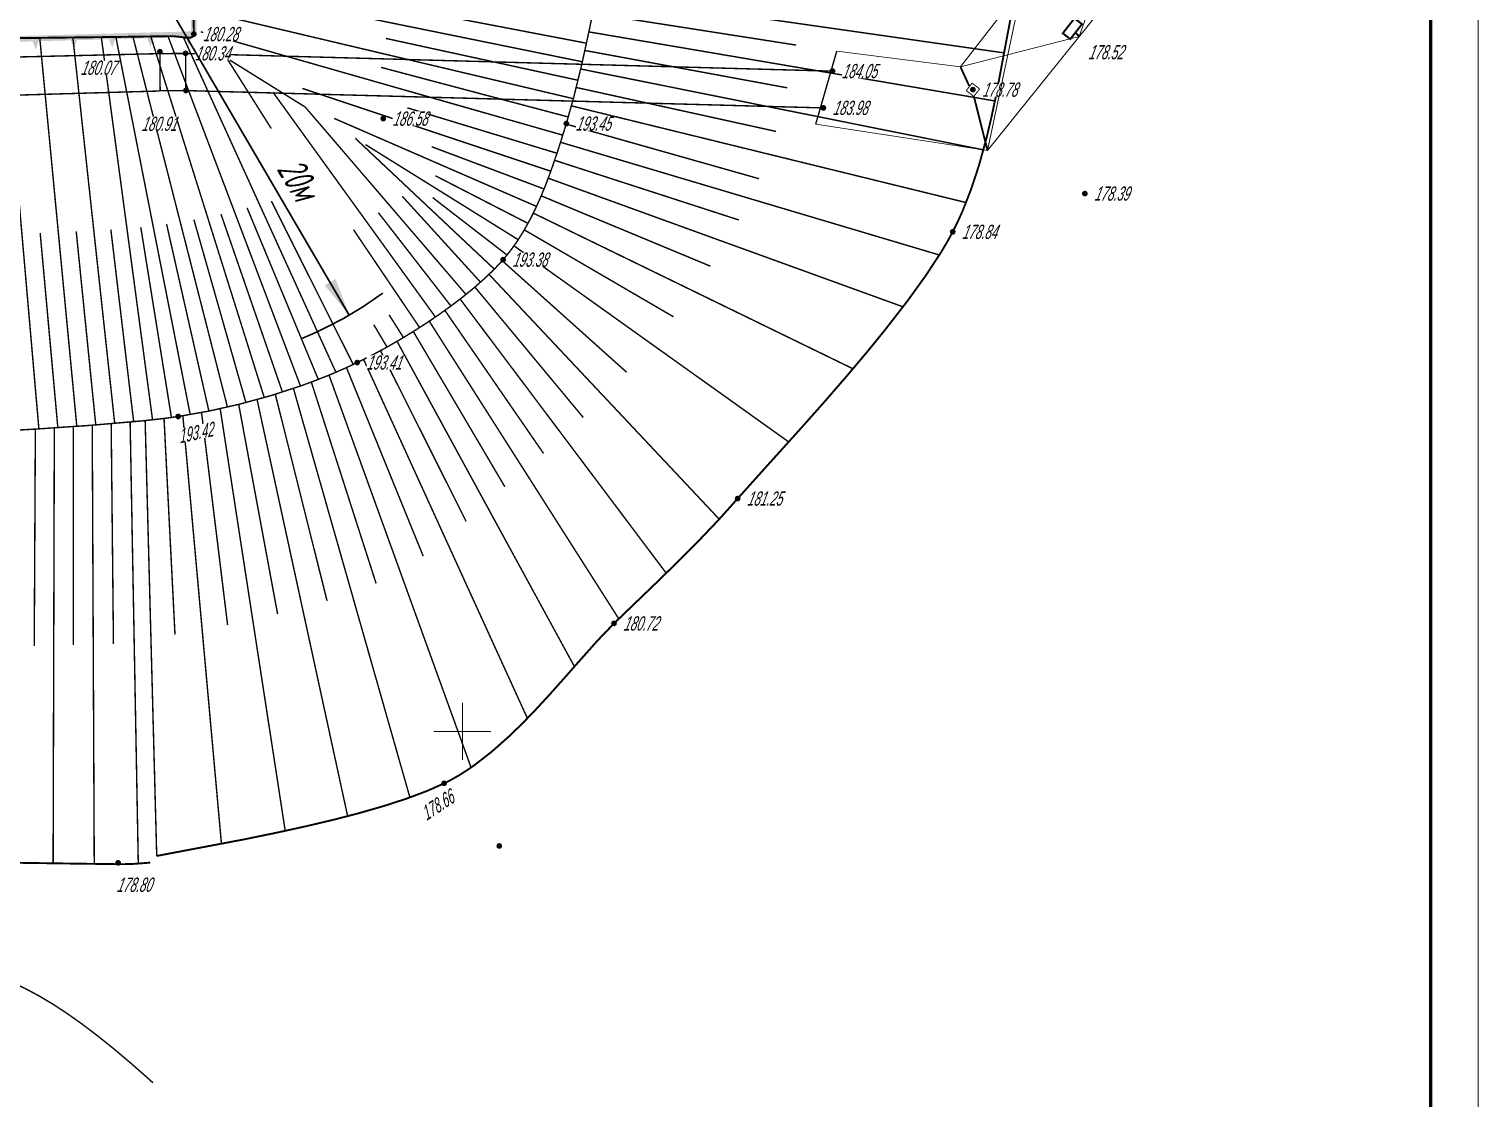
# Model space of a CAD drawing. Header units: millimetres. Extents: x 152217 to 562659, y 54507 to 219294.
# Drawn here: x 560125.9 to 560278.4, y 218898.9 to 219011.4 of the extents above; entities that cross this region are included whole.
import ezdxf

# ---------------------------------------------------------------- set-up
doc = ezdxf.new("R2010")
doc.units = ezdxf.units.MM
for name, pattern in [('Cплошная', [0]), ('Cплошная_0.50', [0]), ('Пунктирная 1_0.50', [0.5, 0, -0.5]), ('Штриховая 1.5-1.5_0.50', [1.5, 0.75, -0.75])]:
    doc.linetypes.add(name, pattern=pattern)
doc.layers.get('0').update_dxf_attribs({"lineweight": 18})
for name, color, linetype, lineweight in [('OSN', 7, 'Continuous', 60), ('Толст.рамка', 7, 'Continuous', 60), ('Тонк.рамка', 10, 'Continuous', 20)]:
    doc.layers.add(name, color=color, linetype=linetype, lineweight=lineweight)
for name, color, linetype in [('Контур здания', 7, 'Continuous'), ('Проезжие части улиц и тротуаров (без бортового камня)', 7, 'Continuous'), ('Рельеф', 7, 'Continuous'), ('Сетка координатная', 7, 'Continuous'), ('Стенки подпорные отвес. (каменные_ бетонные_ железобетонные)', 7, 'Continuous'), ('Фермы железобетонные', 7, 'Continuous')]:
    doc.layers.add(name, color=color, linetype=linetype)
doc.styles.get("Standard").update_dxf_attribs({"font": 'simplex.shx', "width": 0.6, "oblique": 15})

# ---------------------------------------------------------------- blocks, each defined once
blk = doc.blocks.new('118 - 330 отм высот')
blk.add_hatch(color=7).paths.add_polyline_path([(0.098, 0.12), (0.002, 0.155), (-0.095, 0.121), (-0.146, 0.032), (-0.129, -0.069), (-0.05, -0.135), (0.052, -0.136), (0.131, -0.07), (0.149, 0.031)])
at = {"color": 7, "linetype": 'Continuous', "lineweight": 0, "const_width": 0.01, "flags": 128}
blk.add_lwpolyline([(0.098, 0.12), (0.002, 0.155), (-0.095, 0.121), (-0.146, 0.032), (-0.129, -0.069), (-0.05, -0.135), (0.052, -0.136), (0.131, -0.07), (0.149, 0.031), (0.098, 0.12)], close=True, dxfattribs=at)
blk = doc.blocks.new('Крест')
at = {"color": 0, "linetype": 'Continuous', "lineweight": 0, "flags": 128}
for points in [[(0, -1), (0, 1)], [(-1, 0), (1, 0)]]:
    blk.add_lwpolyline(points, dxfattribs=at)
blk = doc.blocks.new('27 - 108.1.2 фермы  ж_б')
blk.add_hatch(color=7).paths.add_polyline_path([(0, 0.05), (-0.05, 0), (0, -0.05), (0.05, 0)])
at = {"color": 7, "linetype": 'Continuous', "lineweight": 0, "const_width": 0.1, "flags": 128}
for points in [[(-0.5, 0.5), (-0.5, -0.5)], [(0.5, 0.5), (-0.5, 0.5)], [(0.5, -0.5), (0.5, 0.5)], [(-0.5, -0.5), (0.5, -0.5)]]:
    blk.add_lwpolyline(points, dxfattribs=at)
at = {"color": 7, "linetype": 'Continuous', "lineweight": 0, "const_width": 0.02, "flags": 128}
blk.add_lwpolyline([(0, 0.05), (-0.05, 0), (0, -0.05), (0.05, 0), (0, 0.05)], close=True, dxfattribs=at)
blk = doc.blocks.new('1500-КИК')
blk.add_hatch(color=7).paths.add_polyline_path([(0.057, 0.143), (0.007, 0.156), (-0.045, 0.151), (-0.092, 0.129), (-0.128, 0.092), (-0.15, 0.045), (-0.154, -0.006), (-0.14, -0.056), (-0.11, -0.099), (-0.068, -0.128), (-0.018, -0.141), (0.034, -0.136), (0.081, -0.114), (0.117, -0.077), (0.139, -0.03), (0.143, 0.022), (0.129, 0.071), (0.099, 0.114)])
at = {"color": 7, "linetype": 'Continuous', "lineweight": 0, "const_width": 0.00249, "flags": 128}
blk.add_lwpolyline([(0.057, 0.143), (0.007, 0.156), (-0.045, 0.151), (-0.092, 0.129), (-0.128, 0.092), (-0.15, 0.045), (-0.154, -0.006), (-0.14, -0.056), (-0.11, -0.099), (-0.068, -0.128), (-0.018, -0.141), (0.034, -0.136), (0.081, -0.114), (0.117, -0.077), (0.139, -0.03), (0.143, 0.022), (0.129, 0.071), (0.099, 0.114), (0.057, 0.143)], close=True, dxfattribs=at)

msp = doc.modelspace()

# ---------------------------------------------------------------- hatches: boundary and pattern name
at = {"layer": 'Стенки подпорные отвес. (каменные_ бетонные_ железобетонные)'}
for points in [[(560143.269, 219010.852), (560143.4403, 219010.8526), (560143.569, 219010.853), (560143.5583, 219013.9954), (560142.9583, 219013.9934), (560142.968, 219011.144), (560142.4036, 219011.1288), (560142.4193, 219010.549), (560142.4005, 219010.5485), (560142.3904, 219010.5482), (560142.4013, 219010.5215), (560142.4198, 219010.529), (560142.4013, 219010.5215), (560142.7227, 219009.7298), (560142.7428, 219009.6804), (560142.7602, 219009.7308), (560142.7412, 219009.7374), (560142.7602, 219009.7308), (560143.0037, 219010.4377), (560143.0385, 219010.5386), (560143.0196, 219010.5451), (560143.0385, 219010.5386), (560143.0409, 219010.5457), (560143.2771, 219010.5521), (560143.2736, 219010.6807)], [(560122.2828, 219009.9864), (560122.2642, 219009.9789), (560122.5857, 219009.1872), (560122.6057, 219009.1378), (560122.6231, 219009.1883), (560122.8667, 219009.8952), (560122.9015, 219009.996), (560122.9039, 219010.0031), (560126.2813, 219010.0941), (560126.2652, 219010.6939), (560122.2666, 219010.5862), (560122.2822, 219010.0064), (560122.2635, 219010.0059), (560122.2534, 219010.0056), (560122.2642, 219009.9789)], [(560126.3096, 219010.1149), (560126.2909, 219010.1144), (560126.2808, 219010.1141), (560126.2916, 219010.0874), (560126.3314, 219010.0012), (560126.4708, 219009.6992), (560126.2916, 219010.0874), (560126.6131, 219009.2958), (560126.6316, 219009.3033), (560126.6131, 219009.2958), (560126.6331, 219009.2463), (560126.6505, 219009.2968), (560126.8941, 219010.0037), (560126.9289, 219010.1046), (560126.9313, 219010.1117), (560130.3087, 219010.2027), (560130.2926, 219010.8024), (560126.294, 219010.6947)], [(560130.3376, 219010.2034), (560130.319, 219010.1959), (560130.6405, 219009.4043), (560130.6606, 219009.3548), (560130.6779, 219009.4053), (560130.9215, 219010.1122), (560130.9563, 219010.2131), (560130.9374, 219010.2196), (560130.9563, 219010.2131), (560130.9587, 219010.2202), (560134.3361, 219010.3112), (560134.32, 219010.911), (560130.3214, 219010.8032), (560130.337, 219010.2234), (560130.3183, 219010.2229), (560130.3082, 219010.2227), (560130.319, 219010.1959)], [(560134.3644, 219010.3319), (560134.3457, 219010.3314), (560134.3356, 219010.3312), (560134.3464, 219010.3044), (560134.3863, 219010.2182), (560134.5257, 219009.9162), (560134.3464, 219010.3044), (560134.6679, 219009.5128), (560134.688, 219009.4634), (560134.7053, 219009.5138), (560134.6864, 219009.5203), (560134.7053, 219009.5138), (560134.9489, 219010.2207), (560134.9837, 219010.3216), (560134.9648, 219010.3281), (560134.9837, 219010.3216), (560134.9861, 219010.3287), (560138.3635, 219010.4197), (560138.3474, 219011.0195), (560134.3488, 219010.9117)], [(560138.3919, 219010.4405), (560138.3731, 219010.44), (560138.363, 219010.4397), (560138.3739, 219010.4129), (560138.6953, 219009.6213), (560138.7138, 219009.6288), (560138.7327, 219009.6223), (560138.9763, 219010.3292), (560139.0111, 219010.4301), (560138.9922, 219010.4366), (560139.0111, 219010.4301), (560139.0135, 219010.4372), (560142.3909, 219010.5282), (560142.3748, 219011.128), (560138.3762, 219011.0202)], [(560138.7154, 219009.5719), (560138.7327, 219009.6223), (560138.7138, 219009.6288), (560138.6953, 219009.6213)]]:
    msp.add_hatch(color=7, dxfattribs=at).paths.add_polyline_path(points)

# ---------------------------------------------------------------- linework, layer by layer
at = {"layer": 'OSN', "color": 1, "linetype": 'Continuous', "lineweight": 30}
msp.add_arc((560139.4474, 219015.8231), 40, 292.205655, 306.339804, dxfattribs=at)
msp.add_solid([(560157.0371, 218984.4058), (560158.1882, 218985.0786), (560159.631, 218981.2888)], dxfattribs=at)
at = {"layer": 'Контур здания', "color": 7, "linetype": 'Continuous', "lineweight": 0}
for p, q in [((560245.2486, 219035.0806), (560236.4363, 219010.6253)), ((560236.4363, 219010.6253), (560223.9524, 219007.3985)), ((560226.7914, 218998.6162), (560208.708, 219001.3716))]:
    msp.add_line(p, q, dxfattribs=at)
at = {"layer": 'Контур здания', "color": 7, "linetype": 'Continuous', "lineweight": 0, "flags": 128}
for points, const_width in [([(560236.0713, 219010.9903), (560236.4363, 219010.6253)], 0.2028), ([(560223.9524, 219007.3985), (560224.865, 219005.4038)], 0.1995)]:
    msp.add_lwpolyline(points, dxfattribs=dict(at, const_width=const_width))
at = {"layer": 'Проезжие части улиц и тротуаров (без бортового камня)', "color": 7, "linetype": 'Штриховая 1.5-1.5_0.50', "lineweight": 0, "const_width": 0.15, "flags": 128}
msp.add_lwpolyline([(560138.9792, 218900.4572), (560138.5249, 218900.8727), (560136.644, 218902.5295), (560134.8525, 218904.0409), (560133.1423, 218905.4136), (560131.5045, 218906.6546), (560129.9365, 218907.7657), (560128.4342, 218908.7498), (560126.9945, 218909.609), (560125.5388, 218910.3854), (560123.9886, 218911.1207), (560122.343, 218911.8155), (560120.6008, 218912.4703), (560118.7611, 218913.0854), (560116.8207, 218913.662), (560114.7766, 218914.201), (560112.6244, 218914.7035), (560109.2041, 218915.3876), (560105.4944, 218916.001), (560101.4463, 218916.5526), (560096.8506, 218917.0711), (560091.2165, 218917.6175), (560086.5008, 218918.0739), (560083.3958, 218918.4299), (560080.7834, 218918.7358), (560078.0717, 218918.9918), (560075.2441, 218919.1995), (560072.2735, 218919.3608), (560067.0985, 218919.5283), (560061.0692, 218919.5928), (560054.4497, 218919.5798), (560049.864, 218919.5654), (560043.7264, 218919.491), (560035.1063, 218919.2752), (560018.5909, 218918.7383), (560018.1614, 218918.7236), (560006.4864, 218918.358), (560001.123, 218918.1729), (559999.8867, 218918.1211), (559996.193, 218917.9965), (559993.2858, 218917.9709), (559991.5193, 218918.0061), (559989.8675, 218918.0847), (559988.3048, 218918.2079), (559986.8176, 218918.3768), (559985.2635, 218918.6066), (559983.6186, 218918.8966), (559981.8952, 218919.2447), (559980.1104, 218919.6476), (559976.7779, 218920.504), (559973.4782, 218921.4822), (559970.5634, 218922.4683), (559968.0836, 218923.4357), (559967.0124, 218923.9134), (559965.9389, 218924.4373), (559963.7909, 218925.6208), (559961.7562, 218926.9088), (559959.7432, 218928.3465), (559957.8572, 218929.8476), (559956.0206, 218931.4624), (559953.6766, 218933.74), (559949.9303, 218937.5429), (559940.0046, 218947.853), (559928.1612, 218960.278)], dxfattribs=at)
at = {"layer": 'Рельеф', "color": 7, "linetype": 'Cплошная_0.50', "lineweight": 0, "const_width": 0.15, "flags": 128}
for points in [[(559965.6628, 219034.6393), (559965.6692, 219034.5502), (559965.695, 219034.1948), (559966.3529, 219025.4255), (559966.7735, 219020.5004), (559967.188, 219016.3127), (559967.7023, 219012.0241), (559968.2372, 219008.5405), (559968.9177, 219004.8464), (559969.5509, 219001.7658), (559970.3976, 218998.2206), (559970.8408, 218996.6027), (559971.3012, 218995.0731), (559971.8641, 218993.3876), (559972.4557, 218991.8058), (559973.0783, 218990.3221), (559973.7333, 218988.933), (559974.4665, 218987.5486), (559975.3107, 218986.1045), (559976.2587, 218984.6131), (559977.2998, 218983.091), (559978.3199, 218981.692), (559979.3929, 218980.3022), (559980.5032, 218978.9421), (559981.6312, 218977.6356), (559982.7153, 218976.4501), (559983.7751, 218975.3604), (559984.7896, 218974.3878), (559985.7388, 218973.5518), (559986.6672, 218972.8164), (559987.659, 218972.1113), (559988.7094, 218971.4401), (559989.8128, 218970.8064), (559990.9226, 218970.2335), (559992.0694, 218969.7022), (559993.2462, 218969.2158), (559994.4456, 218968.7774), (559995.6458, 218968.394), (559996.8524, 218968.063), (559998.0573, 218967.7863), (559999.2526, 218967.5661), (560000.4922, 218967.4136), (560002.0676, 218967.3021), (560003.9859, 218967.2312), (560006.265, 218967.2), (560010.2176, 218967.2236), (560015.434, 218967.3318), (560017.1388, 218967.3753), (560023.2545, 218967.4998), (560029.2321, 218967.5835), (560032.1563, 218967.6458), (560035.2093, 218967.7106), (560041.187, 218967.7924), (560051.3355, 218967.782), (560053.7985, 218967.7752), (560065.8245, 218967.7477), (560078.6532, 218967.7722), (560081.4007, 218967.794), (560088.6535, 218967.8569), (560098.6531, 218968.014), (560103.8369, 218968.1571), (560108.6452, 218968.3436), (560120.2037, 218968.9103), (560126.8397, 218969.2962), (560132.4347, 218969.68), (560137.8444, 218970.1461), (560139.9412, 218970.3764), (560141.6296, 218970.6047), (560144.8745, 218971.1807), (560148.1357, 218971.916), (560151.3851, 218972.8067), (560154.5317, 218973.8302), (560156.09, 218974.4019), (560157.6007, 218975.0016), (560159.0579, 218975.6271), (560160.4564, 218976.2762), (560161.8659, 218976.9817), (560163.3, 218977.7487), (560164.7402, 218978.5675), (560166.1681, 218979.4276), (560167.6102, 218980.3472), (560169.0031, 218981.2884), (560170.3309, 218982.2404), (560171.5804, 218983.1937), (560172.8188, 218984.2062), (560173.9429, 218985.201), (560174.9436, 218986.1698), (560175.8142, 218987.1064), (560176.5817, 218988.0469), (560177.315, 218989.0756), (560178.0164, 218990.1955), (560178.689, 218991.4116), (560179.2355, 218992.5147), (560179.7677, 218993.6976), (560180.2896, 218994.9691), (560180.8087, 218996.3473), (560181.5715, 218998.5731), (560182.4709, 219001.434), (560183.2645, 219004.2708), (560184.1214, 219007.7927), (560184.9736, 219011.7113), (560185.7733, 219015.7995), (560186.5024, 219020), (560187.0746, 219023.8573), (560187.5677, 219028.1241), (560188.1346, 219034.1006), (560189.1743, 219046.8657), (560189.6285, 219052.8446), (560190.0099, 219057.8574), (560190.2926, 219061.1653), (560190.7554, 219066.0004), (560190.8922, 219067.4018), (560191.4064, 219072.9432), (560191.7083, 219076.9513), (560191.8231, 219079.2034), (560191.8646, 219081.0955), (560191.8334, 219082.6567), (560191.7291, 219083.8998), (560191.5348, 219085.0606), (560191.2494, 219086.2493), (560190.874, 219087.4612), (560190.4105, 219088.6902), (560189.9064, 219089.8346), (560189.3323, 219090.9814), (560188.6915, 219092.1236), (560187.9889, 219093.2527), (560187.2768, 219094.2943), (560186.521, 219095.3075), (560185.7282, 219096.2833), (560184.9065, 219097.2119), (560184.0874, 219098.0446), (560183.1769, 219098.8694), (560182.1751, 219099.6862), (560181.0822, 219100.4948), (560180.0423, 219101.2014), (560178.9314, 219101.9017), (560177.7495, 219102.5958), (560176.4962, 219103.2837), (560174.1985, 219104.441), (560171.6832, 219105.5863), (560168.6536, 219106.8488), (560165.3891, 219108.1145), (560161.1747, 219109.6163), (560157.183, 219110.8881), (560154.8886, 219111.5401), (560152.7269, 219112.0901), (560150.7068, 219112.536), (560148.834, 219112.8765), (560146.8864, 219113.1496), (560144.6375, 219113.3938), (560142.0753, 219113.6106), (560139.1768, 219113.8018), (560133.9145, 219114.0541), (560127.3255, 219114.2699), (560121.7269, 219114.4136), (560115.469, 219114.5769), (560109.4173, 219114.7269), (560101.942, 219114.8656), (560085.7271, 219115.0714), (560069.9853, 219115.1794), (560054.5729, 219115.2018), (560039.1602, 219115.128), (560032.1411, 219115.0358), (560026.6287, 219114.9082), (560022.9545, 219114.8015), (560015.9536, 219114.5871), (560010.1112, 219114.3378), (560005.2869, 219114.0322), (560002.6503, 219113.8041), (560000.2792, 219113.5452), (559998.1572, 219113.2535), (559996.2753, 219112.928), (559995.3759, 219112.7537), (559991.308, 219111.9446), (559988.3, 219111.2714), (559986.0675, 219110.696), (559984.0464, 219110.0956), (559982.1973, 219109.4584), (559980.5034, 219108.7786), (559978.6257, 219107.8821), (559977.7631, 219107.4052), (559976.9498, 219106.9086), (559976.1849, 219106.3913), (559975.4677, 219105.8532), (559974.7978, 219105.2939), (559974.1747, 219104.7128), (559972.9205, 219103.3589), (559971.6672, 219101.7752), (559970.4309, 219099.9821), (559969.2301, 219098.0064), (559968.1162, 219095.9426), (559967.0717, 219093.7694), (559966.1137, 219091.5223), (559965.2579, 219089.238), (559964.4953, 219086.8767), (559963.8683, 219084.5515), (559963.3862, 219082.2968), (559963.055, 219080.1407), (559962.9528, 219079.0744), (559962.8823, 219077.823), (559962.8364, 219074.7633), (559962.9173, 219070.9576), (559963.1251, 219066.3919), (559963.6522, 219058.3952), (559964.4781, 219048.3013), (559964.9699, 219042.746), (559965.6602, 219034.674)], [(560187.0798, 219023.8961), (560187.0746, 219023.8573), (560186.5024, 219020), (560185.7733, 219015.7995), (560184.9736, 219011.7113), (560184.1214, 219007.7927), (560183.2645, 219004.2708), (560182.4709, 219001.434), (560181.5715, 218998.5731), (560180.8087, 218996.3473), (560180.2896, 218994.9691), (560179.7677, 218993.6976), (560179.2355, 218992.5147), (560178.689, 218991.4116), (560178.0164, 218990.1955), (560177.315, 218989.0756), (560176.5817, 218988.0469), (560175.8142, 218987.1064), (560174.9436, 218986.1698), (560173.9429, 218985.201), (560172.8188, 218984.2062), (560171.5804, 218983.1937), (560170.3309, 218982.2404), (560169.0031, 218981.2884), (560167.6102, 218980.3472), (560166.1681, 218979.4276), (560164.7402, 218978.5675), (560163.3, 218977.7487), (560161.8659, 218976.9817), (560160.4564, 218976.2762), (560159.0579, 218975.6271), (560157.6007, 218975.0016), (560156.09, 218974.4019), (560154.5317, 218973.8302), (560151.3851, 218972.8067), (560148.1357, 218971.916), (560144.8745, 218971.1807), (560141.6296, 218970.6047), (560140.0587, 218970.3908), (560138.1289, 218970.175)], [(560139.6338, 219004.8692), (560112.6706, 219004.0912), (560112.0943, 219015.4459)], [(560139.6996, 219008.8059), (560116.3942, 219008.2528), (560115.7942, 219015.464)], [(560210.478, 219006.9614), (560142.4029, 219008.8245)], [(560209.5184, 219003.0904), (560142.4298, 219004.9149)], [(560137.563, 218970.1181), (560132.4347, 218969.68), (560126.8397, 218969.2962), (560120.2037, 218968.9103), (560112.7107, 218968.5314)]]:
    msp.add_lwpolyline(points, dxfattribs=at)
at = {"layer": 'Рельеф', "color": 7, "linetype": 'Пунктирная 1_0.50', "lineweight": 0, "const_width": 0.2, "flags": 128}
for points in [[(560003.5674, 219038.3012), (560004.0484, 219035.2061), (560004.5622, 219032.2807), (560005.1088, 219029.5251), (560005.6881, 219026.9401), (560006.4618, 219023.9361), (560007.2861, 219021.2048), (560008.1605, 219018.7479), (560009.0847, 219016.5669), (560009.5652, 219015.5803), (560010.0579, 219014.663), (560010.5628, 219013.8153), (560011.0797, 219013.0371), (560011.6088, 219012.3286), (560012.1498, 219011.6899), (560012.7027, 219011.1209), (560013.2676, 219010.6219), (560013.8669, 219010.1642), (560014.5003, 219009.7378), (560015.1684, 219009.3426), (560015.8713, 219008.9782), (560016.6094, 219008.6447), (560017.3834, 219008.3415), (560019.041, 219007.8259), (560020.8466, 219007.4301), (560022.8104, 219007.1516), (560024.9419, 219006.989), (560027.2569, 219006.941), (560028.9403, 219006.9735), (560030.7285, 219007.0585), (560032.6348, 219007.1968), (560034.6829, 219007.39), (560039.1953, 219007.9341), (560045.4865, 219008.8381), (560045.6692, 219008.8652), (560051.9823, 219009.7694), (560056.5475, 219010.3128), (560058.617, 219010.5026), (560060.543, 219010.6356), (560062.3491, 219010.7135), (560064.0487, 219010.7368), (560082.7238, 219010.6281), (560095.701, 219010.5169), (560101.3988, 219010.4668), (560114.6816, 219010.3784), (560125.2588, 219010.4413), (560135.836, 219010.571), (560141.049, 219010.6488), (560141.8379, 219010.5647), (560141.9488, 219010.5477), (560142.4874, 219010.4814), (560142.8468, 219010.4834), (560143.0287, 219010.5242), (560143.1586, 219010.5985), (560143.2384, 219010.7074), (560143.269, 219010.852), (560143.2091, 219025.066), (560143.2066, 219025.5729), (560143.0897, 219051.0998), (560143.0601, 219061.9877), (560143.0801, 219066.1923), (560143.1701, 219066.654), (560143.3972, 219067.1735), (560143.7633, 219067.7558), (560144.2801, 219068.4197), (560145.3329, 219069.588), (560146.1278, 219070.4666), (560146.4459, 219070.8935), (560146.5762, 219071.1927), (560146.5747, 219071.3028), (560146.5286, 219071.3876), (560146.3001, 219071.4844), (560145.7308, 219071.5), (560144.646, 219071.4498), (560140.7394, 219071.1408), (560136.0751, 219070.7173), (560130.5651, 219070.2175), (560125.0321, 219069.7647), (560121.2194, 219069.5368), (560117.8337, 219069.4417), (560114.0956, 219069.4151), (560106.9642, 219069.5025), (560105.6294, 219069.5278), (560099.8331, 219069.6228), (560094.6925, 219069.6667), (560092.0059, 219069.6874), (560083.3424, 219069.7941), (560078.741, 219069.9019), (560074.6847, 219070.0466), (560070.6069, 219070.2759), (560064.753, 219070.7021), (560062.4613, 219070.8795), (560052.9491, 219071.5841), (560046.5214, 219071.9588), (560041.1378, 219072.1458), (560034.5313, 219072.2187), (560026.3013, 219072.2199), (560017.5371, 219072.1445), (560009.985, 219072.0025), (560006.498, 219071.8952), (560003.793, 219071.7729), (560001.9193, 219071.6379), (560000.8987, 219071.4919), (560000.6239, 219071.3939), (560000.3844, 219071.2499), (560000.1799, 219071.0598), (560000.0103, 219070.8233), (559999.8755, 219070.5403), (559999.7751, 219070.2103), (559999.6768, 219069.4065), (559999.6927, 219068.6677), (559999.7864, 219067.8064), (559999.9587, 219066.8102), (560000.2187, 219065.6274), (560000.6236, 219064.008), (560001.1323, 219061.8963), (560001.2849, 219060.6421), (560001.5389, 219057.5709), (560001.917, 219052.9477), (560002.2736, 219049.0731), (560002.8767, 219043.5157), (560003.5531, 219038.3988)], [(560230.9954, 219020.7146), (560230.8406, 219020.1497), (560230.3849, 219018.349), (560229.9281, 219016.2785), (560228.8431, 219010.5335), (560228.8201, 219010.4062), (560227.6824, 219004.3486), (560227.1871, 219002.0321), (560226.6875, 218999.9329), (560225.9022, 218997.0739), (560225.0554, 218994.4974), (560224.1323, 218992.1586), (560223.6395, 218991.0718), (560223.1248, 218990.0375), (560222.5552, 218988.9967), (560221.8967, 218987.8881), (560220.3128, 218985.4672), (560218.3723, 218982.7737), (560216.0714, 218979.8024), (560214.1664, 218977.46), (560212.0568, 218974.9533), (560209.7297, 218972.2665), (560207.1111, 218969.3142), (560203.7836, 218965.6286), (560200.4947, 218961.9601), (560198.5299, 218959.7649), (560196.3144, 218957.4365), (560194.3311, 218955.4429), (560191.9277, 218953.0973), (560190.0451, 218951.2857), (560187.4836, 218948.8169), (560185.7806, 218947.0485), (560183.2444, 218944.1945), (560182.4688, 218943.3101), (560180.6676, 218941.2856), (560179.1613, 218939.6547), (560177.7578, 218938.2095), (560176.4302, 218936.9241), (560174.6312, 218935.3303), (560172.9055, 218933.9836), (560172.0636, 218933.3978), (560171.2341, 218932.8694), (560170.4158, 218932.3975), (560169.6079, 218931.9817), (560167.79, 218931.179), (560165.6838, 218930.3882), (560163.2798, 218929.6059), (560160.5621, 218928.8267), (560158.0129, 218928.168), (560155.2031, 218927.5014), (560152.1027, 218926.8195), (560148.649, 218926.1086), (560139.3363, 218924.3426)], [(560138.6785, 218923.6503), (560138.108, 218923.5975), (560136.9008, 218923.5098), (560135.6922, 218923.4773), (560131.48, 218923.5295), (560122.7641, 218923.6533), (560112.187, 218923.8073)]]:
    msp.add_lwpolyline(points, dxfattribs=at)
at = {"layer": 'Рельеф', "color": 7, "linetype": 'Cплошная', "lineweight": 0, "const_width": 0.15, "flags": 128}
for points in [[(560184.1573, 219007.9494), (560143.2516, 219016.2725)], [(560185.6266, 219015.0153), (560228.5451, 219008.8809)], [(560183.2104, 219004.0633), (560143.2636, 219013.5134)], [(560184.5913, 219009.9017), (560163.9178, 219013.8601)], [(560185.2454, 219013.0519), (560206.6612, 219009.7032)], [(560126.9662, 218969.3041), (560123.3881, 219010.4233)], [(560130.9572, 218969.5716), (560127.0592, 219010.4603)], [(560134.9453, 218969.8801), (560130.5427, 219010.501)], [(560138.9271, 218970.2597), (560133.5371, 219010.5395)], [(560142.8884, 218970.8095), (560135.068, 219010.5603)], [(560146.8094, 218971.5981), (560136.8637, 219010.5856)], [(560150.6814, 218972.6), (560138.7401, 219010.6131)], [(560154.4915, 218973.8161), (560140.5491, 219010.6409)], [(560158.2204, 218975.2616), (560142.1788, 219010.5144)], [(560182.0967, 219000.2219), (560144.0027, 219011.1068)], [(560183.6989, 219006.0027), (560163.4785, 219010.4066)], [(560184.8449, 219011.0924), (560227.5746, 219003.8244)], [(560154.9932, 219003.1801), (560145.0121, 219009.3972)], [(560184.4241, 219009.1372), (560205.7185, 219005.2053)], [(560151.4196, 219000.9211), (560146.7431, 219008.319)], [(560182.6799, 219002.135), (560162.9735, 219007.3574)], [(560183.9811, 219007.1869), (560226.3593, 218998.6764)], [(560153.4387, 219002.1975), (560151.5964, 219004.748)], [(560180.837, 218996.4258), (560154.687, 219005.1442)], [(560183.5118, 219005.2428), (560204.5383, 219000.6168)], [(560171.9098, 218983.4557), (560154.9932, 219003.1801)], [(560181.4875, 218998.317), (560165.7408, 219003.0984)], [(560183.0088, 219003.3071), (560224.5357, 218993.1279)], [(560168.6958, 218981.076), (560153.4387, 219002.1975)], [(560179.3321, 218992.7211), (560158.0409, 219001.986)], [(560182.4559, 219001.3851), (560202.7509, 218995.6363)], [(560174.8924, 218986.1178), (560160.25, 218999.9058)], [(560177.4091, 218989.2177), (560161.3321, 218999.2318)], [(560181.862, 218999.4754), (560221.7231, 218987.6082)], [(560180.1254, 218994.5568), (560168.3036, 218999.0055)], [(560181.2389, 218997.5749), (560200.6197, 218991.2962)], [(560178.4346, 218990.9342), (560168.6832, 218995.9533)], [(560180.5669, 218995.6913), (560217.9029, 218982.1516)], [(560160.0451, 218976.08), (560151.4288, 218993.28)], [(560173.4389, 218984.7445), (560165.2095, 218993.786)], [(560176.2318, 218987.602), (560168.4003, 218993.6546)], [(560179.8259, 218993.8338), (560197.6362, 218986.429)], [(560152.5952, 218973.1807), (560146.129, 218991.9039)], [(560156.3677, 218974.5086), (560148.8765, 218992.5686)], [(560170.325, 218982.236), (560162.6909, 218992.0667)], [(560178.9946, 218992.015), (560212.6332, 218975.6306)], [(560132.9517, 218969.7195), (560130.8931, 218990.1)], [(560136.9374, 218970.0577), (560134.5393, 218990.2895)], [(560140.9124, 218970.5012), (560137.6898, 218990.5266)], [(560144.8544, 218971.1766), (560140.4004, 218990.8746)], [(560148.7522, 218972.0727), (560143.2766, 218991.336)], [(560167.0293, 218979.9704), (560160.0692, 218990.277)], [(560178.0499, 218990.2527), (560193.7499, 218981.1003)], [(560128.962, 218969.4338), (560127.1007, 218989.9375)], [(560176.9677, 218988.5715), (560205.8691, 218967.9328)], [(560174.3345, 218985.5691), (560198.5606, 218959.7981)], [(560175.7253, 218987.0055), (560188.8077, 218975.2703)], [(560172.8482, 218984.2312), (560184.2525, 218970.4995)], [(560171.2955, 218982.9708), (560192.9804, 218954.118)], [(560165.3296, 218978.9166), (560163.8197, 218981.3051)], [(560169.6923, 218981.7753), (560180.0677, 218966.7217)], [(560163.5988, 218977.9146), (560162.2057, 218980.2742)], [(560166.368, 218979.5519), (560175.997, 218963.2156)], [(560168.0479, 218980.6371), (560187.99, 218949.3074)], [(560164.6559, 218978.5183), (560183.3207, 218944.2816)], [(560161.14, 218976.6122), (560178.3743, 218938.8344)], [(560162.9132, 218977.5371), (560171.9276, 218959.5634)], [(560157.4985, 218974.9595), (560172.445, 218933.6572)], [(560159.3348, 218975.7516), (560167.4093, 218955.9073)], [(560153.7517, 218973.5608), (560166.0084, 218930.5026)], [(560155.6361, 218974.2306), (560162.4547, 218953.0268)], [(560147.9935, 218971.8807), (560152.0867, 218949.8039)], [(560149.9282, 218972.3874), (560159.4565, 218928.5337)], [(560151.8482, 218972.9471), (560157.2897, 218951.1939)], [(560140.1364, 218970.4003), (560141.2874, 218947.6575)], [(560142.1164, 218970.6811), (560146.1775, 218925.6232)], [(560144.0863, 218971.0264), (560146.824, 218948.6594)], [(560146.0458, 218971.4268), (560152.8878, 218926.9877)], [(560126.5954, 218969.2808), (560126.4777, 218946.4412)], [(560128.5913, 218969.4091), (560128.4651, 218923.5716)], [(560130.5867, 218969.5453), (560130.5955, 218946.5435)], [(560132.5813, 218969.6911), (560132.7917, 218923.5117)], [(560134.5751, 218969.8491), (560134.8131, 218946.6661)], [(560136.5675, 218970.0231), (560137.4251, 218923.5427)], [(560138.1489, 218970.177), (560139.365, 218924.3478)]]:
    msp.add_lwpolyline(points, dxfattribs=at)
at = {"layer": 'Рельеф', "color": 7, "linetype": 'Cплошная_0.50', "lineweight": 0, "const_width": 0.15, "flags": 128}
msp.add_lwpolyline([(560142.4298, 219004.9149), (560142.4029, 219008.8245), (560139.6996, 219008.8059), (560139.7265, 219004.8963), (560142.4298, 219004.9149)], close=True, dxfattribs=at)
at = {"layer": 'Толст.рамка'}
msp.add_line((560273.4079, 219288.9807), (560273.4079, 218704.9896), dxfattribs=at)
at = {"layer": 'Тонк.рамка'}
msp.add_line((560278.4079, 218699.9769), (560278.4079, 219293.9809), dxfattribs=at)

# ---------------------------------------------------------------- block references
at = {"layer": 'Рельеф', "color": 7, "xscale": 2, "yscale": 2, "zscale": 2}
for p in [(560139.6983, 219008.9989, 360.1321), (560142.4298, 219004.9149, 361.8207), (560175.4089, 218925.3899, 357.646), (560135.3021, 218923.6091, 357.602)]:
    msp.add_blockref('118 - 330 отм высот', p, dxfattribs=at)
at = {"layer": 'Сетка координатная', "color": 136, "true_color": 0x008080, "xscale": 3, "yscale": 3, "zscale": 2}
msp.add_blockref('Крест', (560171.541, 218937.4572), dxfattribs=at)

# ---------------------------------------------------------------- texts
at = {"layer": 'OSN', "color": 1, "linetype": 'Continuous', "lineweight": 30, "oblique": 15, "width": 0.6}
msp.add_text('20м', height=3, rotation=300.304126, dxfattribs=at).set_placement((560151.9271, 218996.6665))
at = {"layer": 'Рельеф', "color": 7, "char_height": 1.5, "attachment_point": 4, "bg_fill": 3, "box_fill_scale": 1, "bg_fill_color": 256, "bg_fill_transparency": 0}
for s, insert in [('{\\fD431|c1|b0|i1;\\l\\C0;178.52}', (560237.4075, 219008.9502)), ('{\\fD431|c1|b0|i1;\\l\\C0;178.39}', (560238.0341, 218994.0651))]:
    msp.add_mtext(s, dxfattribs=dict(at, insert=insert))

# ---------------------------------------------------------------- next in the draw order: linework, layer by layer
at = {"layer": 'Контур здания', "color": 7, "linetype": 'Continuous', "lineweight": 0}
msp.add_line((560254.9839, 219047.6598), (560223.9524, 219007.3985), dxfattribs=at)
at = {"layer": 'Контур здания', "color": 7, "linetype": 'Continuous', "lineweight": 0, "const_width": 0.2019, "flags": 128}
msp.add_lwpolyline([(560236.7323, 219011.9073), (560235.9439, 219012.5228), (560234.7129, 219010.946), (560235.5013, 219010.3305), (560236.7323, 219011.9073)], close=True, dxfattribs=at)

# ---------------------------------------------------------------- next in the draw order: block references
at = {"layer": 'Рельеф', "color": 7, "xscale": 2, "yscale": 2, "zscale": 2}
msp.add_blockref('118 - 330 отм высот', (560237.0341, 218994.0651, 356.7747), dxfattribs=at)

# ---------------------------------------------------------------- next in the draw order: texts
at = {"layer": 'Рельеф', "color": 7, "char_height": 1.5, "attachment_point": 4, "bg_fill": 3, "box_fill_scale": 1, "bg_fill_color": 256, "bg_fill_transparency": 0}
for s, insert in [('{\\fD431|c1|b0|i1;\\l\\C0;180.34}', (560143.4029, 219008.8245)), ('{\\fD431|c1|b0|i1;\\l\\C0;180.07}', (560131.3867, 219007.3118)), ('{\\fD431|c1|b0|i1;\\l\\C0;184.05}', (560211.478, 219006.9614)), ('{\\fD431|c1|b0|i1;\\l\\C0;178.78}', (560226.2581, 219005.0018)), ('{\\fD431|c1|b0|i1;\\l\\C0;186.58}', (560164.1992, 219001.9552)), ('{\\fD431|c1|b0|i1;\\l\\C0;183.98}', (560210.5184, 219003.0904)), ('{\\fD431|c1|b0|i1;\\l\\C0;180.91}', (560137.7861, 219001.4082)), ('{\\fD431|c1|b0|i1;\\l\\C0;193.45}', (560183.4709, 219001.434)), ('{\\fD431|c1|b0|i1;\\l\\C0;178.84}', (560224.1248, 218990.0375)), ('{\\fD431|c1|b0|i1;\\l\\C0;193.38}', (560176.8142, 218987.1064)), ('{\\fD431|c1|b0|i1;\\l\\C0;193.41}', (560161.4564, 218976.2762)), ('{\\fD431|c1|b0|i1;\\l\\C0;181.25}', (560201.4947, 218961.9601)), ('{\\fD431|c1|b0|i1;\\l\\C0;180.72}', (560188.4836, 218948.8169)), ('{\\fD431|c1|b0|i1;\\l\\C0;178.80}', (560135.1601, 218921.3069))]:
    msp.add_mtext(s, dxfattribs=dict(at, insert=insert))
for s, insert, rotation in [('{\\fD431|c1|b0|i1;\\l\\C0;193.42}', (560141.6763, 218968.5084), 12.110837), ('{\\fD431|c1|b0|i1;\\l\\C0;178.66}', (560167.3891, 218928.6589), 33.790713)]:
    msp.add_mtext(s, dxfattribs=dict(at, insert=insert, rotation=rotation))

# ---------------------------------------------------------------- next in the draw order: linework, layer by layer
at = {"layer": 'Контур здания', "color": 7, "linetype": 'Continuous', "lineweight": 0}
for p, q in [((560254.9839, 219033.6639), (560226.7914, 218998.6162)), ((560226.7914, 218998.6162), (560230.4505, 219015.8294)), ((560223.9524, 219007.3985), (560210.9215, 219009.0484))]:
    msp.add_line(p, q, dxfattribs=at)
at = {"layer": 'Контур здания', "color": 7, "linetype": 'Continuous', "lineweight": 0, "const_width": 0.2003, "flags": 128}
msp.add_lwpolyline([(560225.349, 219004.3391), (560226.7914, 218998.6162)], dxfattribs=at)
at = {"layer": 'Рельеф', "color": 7, "linetype": 'Cплошная', "lineweight": 0, "const_width": 0.15, "flags": 128}
msp.add_lwpolyline([(560208.708, 219001.3716), (560210.9215, 219009.0484)], dxfattribs=at)

# ---------------------------------------------------------------- next in the draw order: block references
at = {"layer": 'Рельеф', "color": 7, "xscale": 2, "yscale": 2, "zscale": 2}
for name, p in [('118 - 330 отм высот', (560142.4029, 219008.8245, 360.6883)), ('1500-КИК', (560210.478, 219006.9614, 368.0919)), ('118 - 330 отм высот', (560210.478, 219006.9614, 368.0919)), ('1500-КИК', (560225.2581, 219005.0018, 357.5521)), ('118 - 330 отм высот', (560225.2581, 219005.0018, 357.5521)), ('1500-КИК', (560209.5184, 219003.0904, 367.9576)), ('118 - 330 отм высот', (560209.5184, 219003.0904, 367.9576)), ('118 - 330 отм высот', (560163.1992, 219001.9552, 373.162)), ('118 - 330 отм высот', (560182.4709, 219001.434, 386.896)), ('118 - 330 отм высот', (560223.1248, 218990.0375, 357.684)), ('118 - 330 отм высот', (560175.8142, 218987.1064, 386.766)), ('118 - 330 отм высот', (560160.4564, 218976.2762, 386.83)), ('118 - 330 отм высот', (560141.6296, 218970.6047, 386.846)), ('118 - 330 отм высот', (560200.4947, 218961.9601, 362.492)), ('118 - 330 отм высот', (560187.4836, 218948.8169, 361.436)), ('118 - 330 отм высот', (560169.6079, 218931.9817, 357.324))]:
    msp.add_blockref(name, p, dxfattribs=at)
at = {"layer": 'Фермы железобетонные', "color": 7, "zscale": 2, "rotation": 142.3662340000027}
msp.add_blockref('27 - 108.1.2 фермы  ж_б', (560225.2581, 219005.0018), dxfattribs=at)

# ---------------------------------------------------------------- next in the draw order: texts
at = {"layer": 'Рельеф', "color": 7, "insert": (560144.269, 219010.852), "char_height": 1.5, "attachment_point": 4, "bg_fill": 3, "box_fill_scale": 1, "bg_fill_color": 256, "bg_fill_transparency": 0}
msp.add_mtext('{\\fD431|c1|b0|i1;\\l\\C0;180.28}', dxfattribs=at)

# ---------------------------------------------------------------- next in the draw order: linework, layer by layer
at = {"layer": 'OSN', "color": 1, "linetype": 'Continuous', "lineweight": 30}
msp.add_line((560139.4474, 219015.8231), (560159.631, 218981.2888), dxfattribs=at)

# ---------------------------------------------------------------- next in the draw order: block references
at = {"layer": 'Рельеф', "color": 7, "xscale": 2, "yscale": 2, "zscale": 2}
msp.add_blockref('118 - 330 отм высот', (560143.269, 219010.852, 360.5504), dxfattribs=at)

doc.saveas('drawing.dxf')
